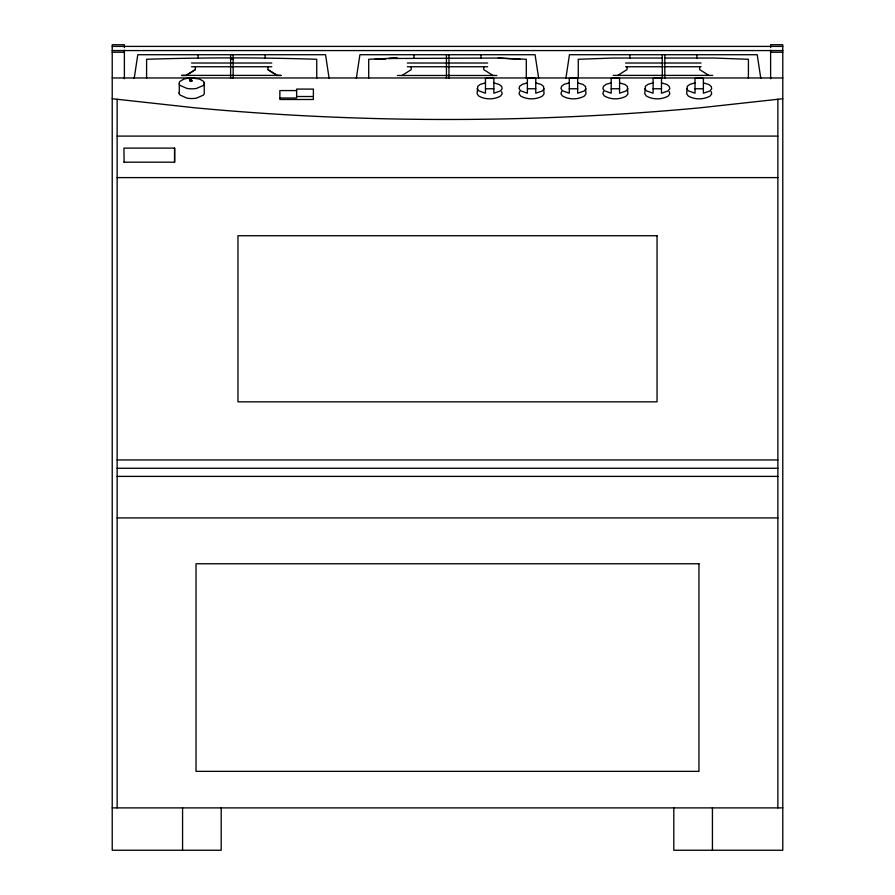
<?xml version="1.0" encoding="UTF-8"?>
<svg xmlns="http://www.w3.org/2000/svg" width="895" height="895" viewBox="0 0 895 895"><rect width="100%" height="100%" fill="white"/><g stroke="black" fill="none" stroke-linecap="round" stroke-linejoin="round"><path stroke-width="1.34" d="M134.216 78.312L137.785 54.718L325.545 54.718L329.114 78.312M356.333 78.312L359.913 54.718L535.087 54.718L538.667 78.312M565.886 78.312L569.455 54.718L757.215 54.718L760.784 78.312M501.692 91.659L502.129 93.975L500.417 96.157C493.827 99.759 485.146 99.804 478.646 95.966L477.124 93.751L477.773 86.256L480.481 84.275L485.47 82.888M519.693 91.458L519.033 93.751L520.554 95.966C527.054 99.804 535.736 99.759 542.325 96.157L544.037 93.975L543.601 86.468L541.072 84.432L535.758 82.922M561.601 91.458L560.952 93.751L562.463 95.966C568.963 99.804 577.644 99.759 584.234 96.157L585.945 93.975L585.509 86.468L582.981 84.432L577.667 82.922M603.51 91.458L602.861 93.751L604.371 95.966C610.871 99.804 619.553 99.759 626.142 96.157L627.865 93.975L627.417 86.468L624.889 84.432L619.575 82.922M669.326 91.659L669.773 93.975L668.05 96.157C661.461 99.759 652.779 99.804 646.279 95.966L644.769 93.751L645.418 86.256L648.125 84.275L653.104 82.888M711.234 91.659L711.682 93.975L709.959 96.157C703.369 99.759 694.688 99.804 688.188 95.966L686.678 93.751L687.326 86.256L690.034 84.275L695.012 82.888M544.037 88.773L542.325 90.966L535.758 93.214L535.758 78.458L531.82 78.055L527.379 78.436L527.379 93.225L520.554 90.764L519.033 88.549L519.693 86.256L522.389 84.275L527.379 82.888M585.945 88.773L584.234 90.966L577.667 93.214L577.667 78.458L573.729 78.055L569.287 78.436L569.287 93.225L562.463 90.764L560.952 88.549L561.601 86.256L564.297 84.275L569.287 82.888M627.865 88.773L626.142 90.966L619.575 93.214L619.575 78.458L615.637 78.055L611.196 78.436L611.196 93.225L604.371 90.764L602.861 88.549L603.51 86.256L606.206 84.275L611.196 82.888M186.149 75.393L195.378 69.575L195.378 66.677M186.149 75.471L195.378 69.665M401.978 75.482L411.208 69.665L411.208 66.756M617.807 75.393L627.037 69.575L627.037 66.677M493.85 88.75L485.47 88.773M535.758 88.75L527.379 88.773M577.667 88.75L569.287 88.773M619.575 88.75L611.196 88.773M661.483 88.75L653.104 88.773M703.392 88.75L695.012 88.773M191.787 80.584L190.143 80.673L189.36 77.999L184.146 78.984L180.163 81.221A13.895 5.75 0 0 0 180.108 85.428L186.887 88.404A11.993 4.967 0 0 0 196.508 88.426L203.344 85.472A13.895 5.75 0 0 0 203.389 81.277L199.462 79.017L191.015 77.91L191.787 81.333L191.015 77.91M189.36 77.999L189.36 78.749L191.015 78.659M782.778 98.73L700.382 107.78A1162.213 488.525 0 0 1 194.618 107.78L112.222 98.73M385.89 58.656L374.994 59.283L386.103 58.656M388.62 58.499L498.213 58.041L520.006 59.283M388.877 58.499L397.212 58.041L368.706 59.283L368.706 78.268M112.222 46.406L782.778 46.406M112.222 50.568L782.778 50.568M112.222 52.223L124.383 52.223M770.617 52.223L782.778 52.223M662.289 58.041L613.041 58.041L578.26 59.283L578.26 78.268M664.806 58.041L714.042 58.041L748.41 59.283L748.41 78.268M230.619 59.283L233.136 59.283M191.53 63.019L271.8 63.019M407.359 63.019L487.641 63.019M625.616 63.019L663.329 63.019M664.728 63.019L701.053 63.019M191.53 66.756L271.8 66.756M407.359 66.756L487.641 66.756M625.616 66.756L663.329 66.756M664.728 66.756L701.053 66.756M181.595 75.393L281.03 75.393M613.265 75.393L712.7 75.393M181.595 75.471L186.63 75.471M275.996 75.471L281.03 75.471M397.436 75.482L496.859 75.482M112.222 77.966L782.778 77.966M296.625 90.574L279.866 90.574L279.866 99.49L313.384 99.49L313.384 89.086L296.625 89.086L296.625 98.002L279.866 98.002M296.625 96.515L313.384 96.515M117.133 136.096L777.867 136.096M123.935 162.185L174.682 162.185L174.682 148.111L123.935 148.111L124.092 162.185M117.133 177.613L777.867 177.613M117.133 459.952L777.867 459.952M117.133 468.264L777.867 468.264M117.133 476.397L777.867 476.397M117.133 517.925L777.867 517.925M112.222 807.894L782.778 807.894M498.213 58.041L526.294 59.283L526.294 78.268M703.392 82.922L708.717 84.432L711.234 86.468L711.682 88.773L709.959 90.966L703.392 93.214L703.392 78.458L699.454 78.055L695.012 78.436L695.012 93.225L688.188 90.764L686.678 88.549M661.483 82.922L666.809 84.432L669.326 86.468L669.773 88.773L668.05 90.966L661.483 93.214L661.483 78.458L657.545 78.055L653.104 78.436L653.104 93.225L646.279 90.764L644.769 88.549M493.85 82.922L499.164 84.432L501.692 86.468L502.129 88.773L500.417 90.966L493.85 93.214L493.85 78.458L489.912 78.055L485.47 78.436L485.47 93.225L478.646 90.764L477.124 88.549M708.851 75.393L699.621 69.575L699.621 66.677M493.022 75.482L483.792 69.665L483.792 66.756M267.963 66.677L267.963 69.665L277.193 75.393M267.963 69.665L277.193 75.471M189.36 78.749L190.143 81.423M777.867 99.267L777.867 807.894M770.617 47.469L770.617 44.75L782.778 44.75L782.778 850.25L673.812 850.25L673.812 807.894M770.617 50.198L770.617 78.771M712.431 807.894L712.431 850.25M696.858 54.718L696.858 58.041M664.806 54.718L664.806 78.268M662.289 54.718L662.289 78.268M629.812 54.718L629.812 58.041M481.029 54.718L481.029 58.041M448.966 54.718L448.966 78.268M446.448 54.718L446.448 78.268M413.971 54.718L413.971 58.041M316.74 78.268L316.74 59.283C260.065 57.425 203.277 57.437 146.59 59.283L146.59 78.268M265.188 54.718L265.188 58.041M233.136 54.718L233.136 78.268M230.619 54.718L230.619 78.268M221.188 807.894L221.188 850.25L112.222 850.25L112.222 44.75L124.383 44.75L124.383 47.469M204.228 82.664L204.228 92.286A13.884 5.84 0 0 1 203.344 95.138L196.508 98.137A11.993 5.046 0 0 1 186.887 98.114L180.108 95.094A13.884 5.84 0 0 1 179.291 92.23M198.142 54.718L198.142 58.041M182.569 807.894L182.569 850.25M179.28 84.04L179.28 93.684M174.525 148.111L174.525 162.185M124.383 50.198L124.383 78.771M117.133 99.267L117.133 807.894M657.042 235.743L237.958 235.743L237.958 401.833L657.042 401.833L657.042 235.743M698.961 563.76L196.039 563.76L196.039 771.356L698.961 771.356L698.961 563.76"/></g></svg>
